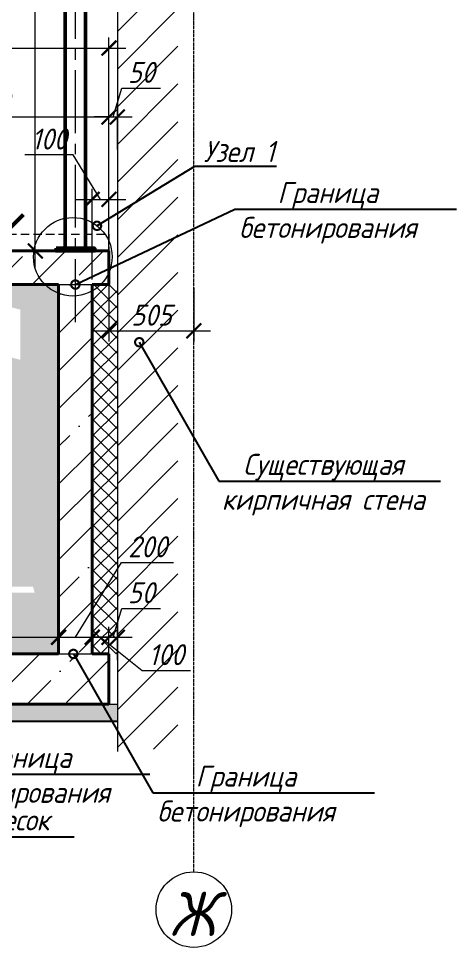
# Model space of a CAD drawing. Header units: millimetres. Extents: x 504091 to 2165846, y 135022 to 442887.
# Drawn here: x 881389 to 883994, y 250699 to 256232 of the extents above; entities that cross this region are included whole.
import ezdxf
from ezdxf import colors
from ezdxf.entities.mleader import LeaderData, LeaderLine
from ezdxf.math import Vec2, Vec3

# ---------------------------------------------------------------- set-up
doc = ezdxf.new("R2010")
doc.units = ezdxf.units.MM
for name, pattern in [('( Dashed )', [0.75, 0.5, -0.25]), ('ADSK_Линия сетки', [25, 20, -2.5, 0, -2.5]), ('CENTER2', [1.125, 0.75, -0.125, 0.125, -0.125]), ('X-OLP-WSS.OCOG$0$Zig-a-zig-ah', [0]), ('осеваяX2', [4, 2.5, -0.5, 0.5, -0.5])]:
    doc.linetypes.add(name, pattern=pattern)
doc.layers.get('Defpoints').update_dxf_attribs({"color": 255})
for name, color, linetype in [('PS_Выноски', 7, 'Continuous'), ('SGRAND', 7, 'Continuous'), ('металл', 124, 'Continuous')]:
    doc.layers.add(name, color=color, linetype=linetype)
for name, color, linetype, lineweight in [('Лестницы', 7, 'Continuous', 18), ('Монолит тонкий', 204, 'Continuous', 9), ('Оси', 165, 'осеваяX2', 13), ('Размер', 7, 'Continuous', 13), ('размеры', 7, 'Continuous', 9), ('Размеры КР', 164, 'Continuous', 9)]:
    doc.layers.add(name, color=color, linetype=linetype, lineweight=lineweight)
doc.styles.add('GOST 2.304_new', font='isocpeur.ttf', dxfattribs={"width": 0.9, "oblique": 15})
doc.linetypes.add('zem', pattern='A,1.9,[130,ltypeshp.shx,S=2.4,R=135,X=0.5,Y=-1.8],2,[130,ltypeshp.shx,S=2.4,R=135,X=0.5,Y=-1.8],2,[130,ltypeshp.shx,S=2.4,R=135,X=0.5,Y=-1.8],3.8', length=9.7)
doc.dimstyles.new('SPDS 1_50', dxfattribs={"dimscale": 50, "dimtxt": 2.5, "dimasz": 1.77, "dimexe": 1.25, "dimexo": 0.625, "dimtad": 1, "dimdec": 0, "dimrnd": 0.001, "dimzin": 9, "dimtxsty": 'GOST 2.304_new', "dimblk": 'ARCHTICK', "dimcen": 2.5, "dimdle": 2, "dimclrt": 256, "dimadec": 0, "dimazin": 2, "dimtfac": 0.75, "dimtdec": 0, "dimtmove": 1, "dimatfit": 3, "dimfxl": 0, "dimtolj": 1, "dimlwd": 9, "dimlwe": 9, "dimarcsym": 0})

# ---------------------------------------------------------------- blocks, each defined once
blk = doc.blocks.new('_ArchTick')
at = {"color": 0, "linetype": 'ByBlock', "const_width": 0.15}
blk.add_lwpolyline([(-0.5, -0.5), (0.5, 0.5)], dxfattribs=at)
blk = doc.blocks.new('*D1187')
at = {"layer": 'Defpoints', "color": 0, "lineweight": 20, "transparency": 16777216}
for p in [(881626.6, 252546.5), (880646.6, 252447.3), (881626.6, 252447.3)]:
    blk.add_point(p, dxfattribs=at)
at = {"layer": 'Размеры КР', "color": 0, "lineweight": 9, "transparency": 16777216}
for p, q in [((880646.6, 252478.5), (880646.6, 252609)), ((881626.6, 252478.5), (881626.6, 252609)), ((880546.6, 252546.5), (881726.6, 252546.5))]:
    blk.add_line(p, q, dxfattribs=at)
at = {"layer": 'Размеры КР', "color": 0, "lineweight": 9, "transparency": 16777216, "xscale": 88.5, "yscale": 88.5, "zscale": 88.5, "rotation": 180}
blk.add_blockref('_ArchTick', (880646.6, 252546.5), dxfattribs=at)
at = {"layer": 'Размеры КР', "color": 0, "lineweight": 9, "transparency": 16777216, "xscale": 88.5, "yscale": 88.5, "zscale": 88.5}
blk.add_blockref('_ArchTick', (881626.6, 252546.5), dxfattribs=at)
at = {"layer": 'Размеры КР', "lineweight": 20, "transparency": 16777216, "insert": (881136.6, 252640.3), "char_height": 125, "attachment_point": 5, "style": 'GOST 2.304_new'}
blk.add_mtext('\\A1;980', dxfattribs=at)
blk = doc.blocks.new('*D1188')
at = {"layer": 'Defpoints', "color": 0, "lineweight": 20, "transparency": 16777216}
for p in [(881826.6, 252546.5), (881626.6, 252447.3), (881826.6, 252447.3)]:
    blk.add_point(p, dxfattribs=at)
at = {"layer": 'Размеры КР', "color": 0, "lineweight": 9, "transparency": 16777216}
for p, q in [((881726.6, 252546.5), (882001.5, 252991.5)), ((882001.5, 252991.5), (882311.2, 252991.5)), ((881626.6, 252478.5), (881626.6, 252609)), ((881826.6, 252478.5), (881826.6, 252609)), ((881526.6, 252546.5), (881926.6, 252546.5))]:
    blk.add_line(p, q, dxfattribs=at)
at = {"layer": 'Размеры КР', "color": 0, "lineweight": 9, "transparency": 16777216, "xscale": 88.5, "yscale": 88.5, "zscale": 88.5, "rotation": 180}
blk.add_blockref('_ArchTick', (881626.6, 252546.5), dxfattribs=at)
at = {"layer": 'Размеры КР', "color": 0, "lineweight": 9, "transparency": 16777216, "xscale": 88.5, "yscale": 88.5, "zscale": 88.5}
blk.add_blockref('_ArchTick', (881826.6, 252546.5), dxfattribs=at)
at = {"layer": 'Размеры КР', "lineweight": 20, "transparency": 16777216, "insert": (882156.4, 253085.2), "char_height": 125, "attachment_point": 5, "style": 'GOST 2.304_new'}
blk.add_mtext('\\A1;200', dxfattribs=at)
blk = doc.blocks.new('*D1189')
at = {"layer": 'Defpoints', "color": 0, "lineweight": 20, "transparency": 16777216}
for p in [(881926.6, 252546.5), (881826.6, 252447.3), (881926.6, 252447.3)]:
    blk.add_point(p, dxfattribs=at)
at = {"layer": 'Размеры КР', "color": 0, "lineweight": 9, "transparency": 16777216}
for p, q in [((881826.6, 252478.5), (881826.6, 252609)), ((881926.6, 252478.5), (881926.6, 252609)), ((881726.6, 252546.5), (882026.6, 252546.5)), ((881876.6, 252546.5), (882124, 252349)), ((882124, 252349), (882411.3, 252349))]:
    blk.add_line(p, q, dxfattribs=at)
at = {"layer": 'Размеры КР', "color": 0, "lineweight": 9, "transparency": 16777216, "xscale": 88.5, "yscale": 88.5, "zscale": 88.5, "rotation": 180}
blk.add_blockref('_ArchTick', (881826.6, 252546.5), dxfattribs=at)
at = {"layer": 'Размеры КР', "color": 0, "lineweight": 9, "transparency": 16777216, "xscale": 88.5, "yscale": 88.5, "zscale": 88.5}
blk.add_blockref('_ArchTick', (881926.6, 252546.5), dxfattribs=at)
at = {"layer": 'Размеры КР', "lineweight": 20, "transparency": 16777216, "insert": (882267.6, 252442.8), "char_height": 125, "attachment_point": 5, "style": 'GOST 2.304_new'}
blk.add_mtext('\\A1;100', dxfattribs=at)
blk = doc.blocks.new('_DotSmall')
at = {"color": 0, "linetype": 'ByBlock', "lineweight": 35, "const_width": 0.5}
blk.add_lwpolyline([(-0.0625, 0, 1), (0.0625, 0, 1)], format="xyb", close=True, dxfattribs=at)
blk = doc.blocks.new('*D1196')
at = {"layer": 'Defpoints', "color": 0, "lineweight": 20, "transparency": 16777216}
for p in [(881976.6, 252546.5), (881926.6, 252379.4), (881976.6, 252379.4)]:
    blk.add_point(p, dxfattribs=at)
at = {"layer": 'Размеры КР', "color": 0, "lineweight": 9, "transparency": 16777216}
for p, q in [((881951.6, 252546.5), (882003.1, 252718.4)), ((882003.1, 252718.4), (882234.1, 252718.4)), ((881926.6, 252410.7), (881926.6, 252609)), ((881976.6, 252410.7), (881976.6, 252609)), ((881926.6, 252546.5), (881838.1, 252546.5)), ((881926.6, 252546.5), (881976.6, 252546.5)), ((881926.6, 252546.5), (881976.6, 252546.5)), ((881976.6, 252546.5), (882065.1, 252546.5))]:
    blk.add_line(p, q, dxfattribs=at)
at = {"layer": 'Размеры КР', "color": 0, "lineweight": 9, "transparency": 16777216, "xscale": 88.5, "yscale": 88.5, "zscale": 88.5}
blk.add_blockref('_ArchTick', (881926.6, 252546.5), dxfattribs=at)
at = {"layer": 'Размеры КР', "color": 0, "lineweight": 9, "transparency": 16777216, "xscale": 88.5, "yscale": 88.5, "zscale": 88.5, "rotation": 180}
blk.add_blockref('_ArchTick', (881976.6, 252546.5), dxfattribs=at)
at = {"layer": 'Размеры КР', "lineweight": 20, "transparency": 16777216, "insert": (882118.6, 252812.1), "char_height": 125, "attachment_point": 5, "style": 'GOST 2.304_new'}
blk.add_mtext('\\A1;50', dxfattribs=at)
blk = doc.blocks.new('*D1201')
at = {"layer": 'Defpoints', "color": 0, "lineweight": 20, "transparency": 16777216}
for p in [(881926.6, 255154.7), (881826.6, 254647.3), (881926.6, 254647.3)]:
    blk.add_point(p, dxfattribs=at)
at = {"layer": 'Размеры КР', "color": 0, "lineweight": 9, "transparency": 16777216}
for p, q in [((881713.7, 255420.3), (881426.5, 255420.3)), ((881876.6, 255154.7), (881713.7, 255420.3)), ((881826.6, 254678.5), (881826.6, 255217.2)), ((881926.6, 254678.5), (881926.6, 255217.2)), ((881726.6, 255154.7), (882026.6, 255154.7))]:
    blk.add_line(p, q, dxfattribs=at)
at = {"layer": 'Размеры КР', "color": 0, "lineweight": 9, "transparency": 16777216, "xscale": 88.5, "yscale": 88.5, "zscale": 88.5, "rotation": 180}
blk.add_blockref('_ArchTick', (881826.6, 255154.7), dxfattribs=at)
at = {"layer": 'Размеры КР', "color": 0, "lineweight": 9, "transparency": 16777216, "xscale": 88.5, "yscale": 88.5, "zscale": 88.5}
blk.add_blockref('_ArchTick', (881926.6, 255154.7), dxfattribs=at)
at = {"layer": 'Размеры КР', "lineweight": 20, "transparency": 16777216, "insert": (881570.1, 255514.1), "char_height": 125, "attachment_point": 5, "style": 'GOST 2.304_new'}
blk.add_mtext('\\A1;100', dxfattribs=at)
blk = doc.blocks.new('*D1202')
at = {"layer": 'Defpoints', "color": 0, "lineweight": 20, "transparency": 16777216}
for p in [(881926.6, 255645.6), (880446.6, 254847.3), (881926.6, 254847.3)]:
    blk.add_point(p, dxfattribs=at)
at = {"layer": 'Размеры КР', "color": 0, "lineweight": 9, "transparency": 16777216}
for p, q in [((880446.6, 254878.5), (880446.6, 255708.1)), ((881926.6, 254878.5), (881926.6, 255708.1)), ((880346.6, 255645.6), (882026.6, 255645.6))]:
    blk.add_line(p, q, dxfattribs=at)
at = {"layer": 'Размеры КР', "color": 0, "lineweight": 9, "transparency": 16777216, "xscale": 88.5, "yscale": 88.5, "zscale": 88.5, "rotation": 180}
blk.add_blockref('_ArchTick', (880446.6, 255645.6), dxfattribs=at)
at = {"layer": 'Размеры КР', "color": 0, "lineweight": 9, "transparency": 16777216, "xscale": 88.5, "yscale": 88.5, "zscale": 88.5}
blk.add_blockref('_ArchTick', (881926.6, 255645.6), dxfattribs=at)
at = {"layer": 'Размеры КР', "lineweight": 20, "transparency": 16777216, "insert": (881186.6, 255739.3), "char_height": 125, "attachment_point": 5, "style": 'GOST 2.304_new'}
blk.add_mtext('\\A1;1480', dxfattribs=at)
blk = doc.blocks.new('*D1203')
at = {"layer": 'Defpoints', "color": 0, "lineweight": 20, "transparency": 16777216}
for p in [(881976.6, 255645.6), (881976.6, 255420.3), (881926.6, 254847.3)]:
    blk.add_point(p, dxfattribs=at)
at = {"layer": 'Размеры КР', "color": 0, "lineweight": 9, "transparency": 16777216}
for p, q in [((881951.6, 255645.6), (882003.1, 255817.4)), ((882003.1, 255817.4), (882234.1, 255817.4)), ((881926.6, 254878.5), (881926.6, 255708.1)), ((881976.6, 255451.6), (881976.6, 255708.1)), ((881926.6, 255645.6), (881838.1, 255645.6)), ((881926.6, 255645.6), (881976.6, 255645.6)), ((881926.6, 255645.6), (881976.6, 255645.6)), ((881976.6, 255645.6), (882065.1, 255645.6))]:
    blk.add_line(p, q, dxfattribs=at)
at = {"layer": 'Размеры КР', "color": 0, "lineweight": 9, "transparency": 16777216, "xscale": 88.5, "yscale": 88.5, "zscale": 88.5}
blk.add_blockref('_ArchTick', (881926.6, 255645.6), dxfattribs=at)
at = {"layer": 'Размеры КР', "color": 0, "lineweight": 9, "transparency": 16777216, "xscale": 88.5, "yscale": 88.5, "zscale": 88.5, "rotation": 180}
blk.add_blockref('_ArchTick', (881976.6, 255645.6), dxfattribs=at)
at = {"layer": 'Размеры КР', "lineweight": 20, "transparency": 16777216, "insert": (882118.6, 255911.2), "char_height": 125, "attachment_point": 5, "style": 'GOST 2.304_new'}
blk.add_mtext('\\A1;50', dxfattribs=at)
blk = doc.blocks.new('*D1205')
at = {"layer": 'Defpoints', "color": 0, "lineweight": 20, "transparency": 16777216}
for p in [(881926.6, 256055.7), (881926.6, 254847.3), (878946.6, 254167.3)]:
    blk.add_point(p, dxfattribs=at)
at = {"layer": 'Размеры КР', "color": 0, "lineweight": 9, "transparency": 16777216}
for p, q in [((878946.6, 254198.5), (878946.6, 256118.2)), ((881926.6, 254878.5), (881926.6, 256118.2)), ((878846.6, 256055.7), (882026.6, 256055.7))]:
    blk.add_line(p, q, dxfattribs=at)
at = {"layer": 'Размеры КР', "color": 0, "lineweight": 9, "transparency": 16777216, "xscale": 88.5, "yscale": 88.5, "zscale": 88.5, "rotation": 180}
blk.add_blockref('_ArchTick', (878946.6, 256055.7), dxfattribs=at)
at = {"layer": 'Размеры КР', "color": 0, "lineweight": 9, "transparency": 16777216, "xscale": 88.5, "yscale": 88.5, "zscale": 88.5}
blk.add_blockref('_ArchTick', (881926.6, 256055.7), dxfattribs=at)
at = {"layer": 'Размеры КР', "lineweight": 20, "transparency": 16777216, "insert": (880256.5, 256149.5), "char_height": 125, "attachment_point": 5, "style": 'GOST 2.304_new'}
blk.add_mtext('\\A1;2980', dxfattribs=at)
blk = doc.blocks.new('*D1209')
at = {"layer": 'Defpoints', "color": 0, "lineweight": 20, "transparency": 16777216}
for p in [(881926.6, 254685.5), (882431.6, 254659.9), (882431.6, 254371.5)]:
    blk.add_point(p, dxfattribs=at)
at = {"layer": 'Размеры КР', "color": 0, "lineweight": 9, "transparency": 16777216}
for p, q in [((881926.6, 254654.2), (881926.6, 254309)), ((882431.6, 254628.6), (882431.6, 254309)), ((881826.6, 254371.5), (882531.6, 254371.5))]:
    blk.add_line(p, q, dxfattribs=at)
at = {"layer": 'Размеры КР', "color": 0, "lineweight": 9, "transparency": 16777216, "xscale": 88.5, "yscale": 88.5, "zscale": 88.5, "rotation": 180}
blk.add_blockref('_ArchTick', (881926.6, 254371.5), dxfattribs=at)
at = {"layer": 'Размеры КР', "color": 0, "lineweight": 9, "transparency": 16777216, "xscale": 88.5, "yscale": 88.5, "zscale": 88.5}
blk.add_blockref('_ArchTick', (882431.6, 254371.5), dxfattribs=at)
at = {"layer": 'Размеры КР', "lineweight": 20, "transparency": 16777216, "insert": (882179.1, 254465.2), "char_height": 125, "attachment_point": 5, "style": 'GOST 2.304_new'}
blk.add_mtext('\\A1;505', dxfattribs=at)
blk = doc.blocks.new('*D1409')
at = {"layer": 'Defpoints', "color": 0, "lineweight": 20, "transparency": 16777216}
for p in [(881363.3, 258041.9), (881488.2, 258041.9), (880913.6, 254847.3)]:
    blk.add_point(p, dxfattribs=at)
at = {"layer": 'Размеры КР', "color": 0, "lineweight": 9, "transparency": 16777216}
for p, q in [((881488.2, 254747.3), (881488.2, 258141.9)), ((881394.5, 258041.9), (881550.7, 258041.9)), ((880944.8, 254847.3), (881550.7, 254847.3))]:
    blk.add_line(p, q, dxfattribs=at)
at = {"layer": 'Размеры КР', "color": 0, "lineweight": 9, "transparency": 16777216, "xscale": 88.5, "yscale": 88.5, "zscale": 88.5}
for p, rotation in [((881488.2, 258041.9), 90), ((881488.2, 254847.3), 270)]:
    blk.add_blockref('_ArchTick', p, dxfattribs=dict(at, rotation=rotation))
at = {"layer": 'Размеры КР', "lineweight": 20, "transparency": 16777216, "insert": (881394.5, 256444.6), "char_height": 125, "attachment_point": 5, "rotation": 90, "style": 'GOST 2.304_new'}
blk.add_mtext('\\A1;3195', dxfattribs=at)

msp = doc.modelspace()

# ---------------------------------------------------------------- hatches: boundary and pattern name
at = {"layer": 'SGRAND', "lineweight": 13}
h = msp.add_hatch(dxfattribs=at)
h.set_pattern_fill('ANSI31', color=256, scale=50)
h.set_pattern_definition([(45, (-755.24, -10306.22), (-112.253202, 112.253202), [])])
h.paths.add_polyline_path([(881976.5767, 258692.3298), (882336.6627, 258692.3298), (882336.6627, 251880.3662), (881976.5767, 251880.3662)])
at = {"layer": 'SGRAND', "lineweight": 20}
h = msp.add_hatch(dxfattribs=at)
h.set_pattern_fill('ANSI35', color=256, scale=50)
edge = h.paths.add_edge_path()
edge.add_line((880446.5612, 254543.6613), (880446.5612, 252457.2759))
edge.add_line((880446.5612, 252457.2759), (880646.5612, 252457.2759))
edge.add_line((880646.5612, 252457.2759), (880646.5612, 254647.2759))
edge.add_line((880646.5612, 254647.2759), (881626.5612, 254647.2759))
edge.add_line((881626.5612, 254647.2759), (881626.5612, 252457.2759))
edge.add_line((881626.5612, 252457.2759), (881706.3481, 252457.2759))
edge.add_arc((881711.8449, 252460.2503), 6.25, 70.3028287, 208.4181574, ccw=False)
edge.add_arc((881711.8449, 252460.2503), 6.25, -28.4181574, 70.3028287, ccw=False)
edge.add_line((881717.3418, 252457.2759), (881826.5612, 252457.2759))
edge.add_line((881826.5612, 252457.2759), (881826.5612, 254647.2759))
edge.add_line((881826.5612, 254647.2759), (881926.5767, 254647.2759))
edge.add_line((881926.5767, 254647.2759), (881926.5767, 254847.2759))
edge.add_line((881926.5767, 254847.2759), (880446.5767, 254847.2759))
edge.add_line((880446.5767, 254847.2759), (880446.5767, 254767.2759))
edge.add_line((880446.5767, 254767.2759), (880146.5767, 254767.2759))
edge.add_line((880146.5767, 254767.2759), (880146.5767, 254617.2759))
edge.add_line((880146.5767, 254617.2759), (879846.5767, 254617.2759))
edge.add_line((879846.5767, 254617.2759), (879846.5767, 254467.2759))
edge.add_line((879846.5767, 254467.2759), (879546.5767, 254467.2759))
edge.add_line((879546.5767, 254467.2759), (879546.5767, 254317.2759))
edge.add_line((879546.5767, 254317.2759), (879246.5767, 254317.2759))
edge.add_line((879246.5767, 254317.2759), (879246.5767, 254167.2759))
edge.add_line((879246.5767, 254167.2759), (878946.5612, 254167.2759))
edge.add_line((878946.5612, 254167.2759), (878946.5612, 252457.2759))
edge.add_line((878946.5612, 252457.2759), (879146.5612, 252457.2759))
edge.add_line((879146.5612, 252457.2759), (879146.5612, 253893.6613))
edge.add_line((879146.5612, 253893.6613), (880446.5612, 254543.6613))
edge = h.paths.add_edge_path()
edge.add_arc((881711.8449, 252460.2503), 6.25, 208.4181574, 250.3028287, ccw=False)
edge.add_line((881706.3481, 252457.2759), (881626.5612, 252447.2759))
edge.add_line((881626.5612, 252447.2759), (880646.5612, 252447.2759))
edge.add_line((880646.5612, 252447.2759), (880446.5612, 252447.2759))
edge.add_line((880446.5612, 252447.2759), (879146.5612, 252447.2759))
edge.add_line((879146.5612, 252447.2759), (878946.5612, 252447.2759))
edge.add_line((878946.5612, 252447.2759), (878646.5612, 252447.2759))
edge.add_line((878646.5612, 252447.2759), (878646.5612, 252147.2759))
edge.add_line((878646.5612, 252147.2759), (881603.3813, 252147.2759))
edge.add_line((881603.3813, 252147.2759), (881709.7384, 252454.366))
edge = h.paths.add_edge_path()
edge.add_line((881926.5767, 252447.2759), (881826.5612, 252447.2759))
edge.add_line((881826.5612, 252447.2759), (881717.3418, 252457.2759))
edge.add_arc((881711.8449, 252460.2503), 6.25, 250.3028287, 331.5818426, ccw=False)
edge.add_line((881709.7384, 252454.366), (881603.3813, 252157.2759))
edge.add_line((881603.3813, 252157.2759), (881926.5767, 252157.2759))
edge.add_line((881926.5767, 252157.2759), (881926.5767, 252447.2759))
at = {"layer": 'SGRAND', "lineweight": 9}
h = msp.add_hatch(dxfattribs=at)
h.set_pattern_fill('AR-SAND', color=256)
h.set_pattern_definition([(37.5, (-755.236, -10306.223), (-1.6000313, 48.9413237), [0, -38.608, 0, -43.18, 0, -41.275]), (7.5, (-755.236, -10306.223), (44.9523283, 71.68251), [0, -20.828, 0, -34.798, 0, -13.335]), (327.5, (-786.478, -10306.223), (79.099237, 0.1437185), [0, -12.7, 0, -45.72, 0, -59.69]), (317.5, (-786.48, -10306.22), (76.355645, 22.2929323), [0, -6.35, 0, -29.972, 0, -34.29])])
h.paths.add_polyline_path([(880356.5612, 254498.6613), (879146.5612, 253893.6613), (879146.5612, 252457.2759), (880446.5612, 252457.2759), (880446.5612, 254498.6613)])
h.paths.add_polyline_path([(881626.5612, 254647.2759), (880646.5612, 254647.2759), (880646.5612, 252457.2759), (881626.5612, 252457.2759)])
h.paths.add_polyline_path([(879580.8288, 252507.5721), (879935.8288, 252507.5721), (880015.643, 252805.4424), (879660.643, 252805.4424)], flags=16)
h.paths.add_polyline_path([(879505.5301, 252953.6112), (879505.5301, 253319.8612), (879207.6598, 253399.6754), (879207.6598, 253033.4254)], flags=16)
h.paths.add_polyline_path([(879642.615, 253877.6279), (879776.2201, 253610.4178), (880078.3374, 253672.2415), (879944.7323, 253939.4517)], flags=16)
h.paths.add_polyline_path([(880724.2475, 252844.0623), (881022.9975, 252844.0623), (881102.8117, 253141.9327), (880804.0617, 253141.9327)], flags=16)
h.paths.add_polyline_path([(880948.9538, 252507.5721), (881247.7038, 252507.5721), (881327.518, 252805.4424), (881028.768, 252805.4424)], flags=16)
h.paths.add_polyline_path([(881185.6994, 252812.7875), (881484.4494, 252812.7875), (881473.9574, 252848.8601), (881175.2074, 252848.8601)], flags=16)
h.paths.add_polyline_path([(881135.8132, 253336.5435), (881135.8132, 253691.5435), (880837.9428, 253771.3576), (880837.9428, 253416.3576)], flags=16)
h.paths.add_polyline_path([(881399.7241, 254198.688), (881399.7241, 254497.438), (881101.8538, 254577.2522), (881101.8538, 254278.5022)], flags=16)
at = {"layer": 'SGRAND', "lineweight": 20}
h = msp.add_hatch(dxfattribs=at)
h.set_pattern_fill('ANSI37', color=256, scale=20)
h.set_pattern_definition([(45, (-11028.31, 9892.134), (-44.9012806, 44.9012806), []), (135, (-11028.31, 9892.134), (-44.9012806, -44.9012806), [])])
h.paths.add_polyline_path([(881976.5612, 254647.2759), (881826.5612, 254647.2759), (881826.5612, 252447.2759), (881976.5612, 252447.2759)])
h = msp.add_hatch(dxfattribs=at)
h.set_pattern_fill('AR-CONC', color=256, scale=0.5)
h.set_pattern_definition([(50, (-755.236, -10316.22), (91.0923345, -7.969543), [9.525, -104.775]), (355, (-755.24, -10316.22), (-17.621711, 95.528423), [7.62, -83.820292]), (100.451445, (-747.645, -10316.89), (73.4706235, 87.558876), [8.095004, -89.045122]), (46.1842, (-755.24, -10290.82), (135.53952, -21.021164), [14.2875, -157.1625]), (96.635558, (-743.94, -10292.58), (118.702067, 123.713062), [12.142512, -133.567804]), (351.184151, (-755.24, -10290.82), (118.702067, 123.713062), [11.429984, -125.729866]), (21, (-742.536, -10297.17), (75.8071956, -51.132599), [9.525, -104.775]), (326, (-742.54, -10297.17), (30.901014, 92.093983), [7.62, -83.82]), (71.451445, (-736.22, -10301.43), (106.70821, 40.9613844), [8.095004, -89.044969]), (37.5, (-755.236, -10316.223), (1.5443016, 42.2775194), [0, -82.804, 0, -85.09, 0, -84.1375]), (7.5, (-755.236, -10316.223), (33.4098313, 50.0902874), [0, -48.514, 0, -80.899, 0, -32.0675]), (327.5, (-783.557, -10316.223), (67.7952976, -2.864372), [0, -31.75, 0, -99.06, 0, -131.445]), (317.5, (-796.257, -10316.223), (74.0645907, 12.7132455), [0, -41.275, 0, -65.786, 0, -93.345])])
h.paths.add_polyline_path([(881976.5767, 252147.2759), (881926.5767, 252147.2759), (878646.5612, 252147.2759), (878546.5612, 252147.2759), (878546.5612, 252047.2759), (881976.5767, 252047.2759)])

# ---------------------------------------------------------------- linework, layer by layer
at = {"layer": 'PS_Выноски', "lineweight": 13, "ltscale": 50}
msp.add_line((881976.5767, 258670.3298), (881976.5767, 251865.3842), dxfattribs=at)
at = {"layer": 'PS_Выноски', "linetype": 'zem', "ltscale": 30}
msp.add_line((878348.1865, 252047.2759), (881976.5767, 252047.2759), dxfattribs=at)
at = {"layer": 'Лестницы', "color": 5, "linetype": '( Dashed )', "lineweight": 9, "ltscale": 100}
for p, q in [((881670.5612, 254863.2759), (881670.5612, 257635.2759)), ((881782.5612, 254863.2759), (881782.5612, 257635.2759))]:
    msp.add_line(p, q, dxfattribs=at)
msp.add_lwpolyline([(879226.5767, 254197.2759), (879226.5767, 254347.2759), (879526.5767, 254347.2759), (879526.5767, 254497.2759), (879826.5767, 254497.2759), (879826.5767, 254647.2759), (880126.5767, 254647.2759), (880126.5767, 254797.2759), (880426.5767, 254797.2759), (880426.5767, 254947.2759), (881926.5767, 254947.2759), (881926.5767, 254847.2759)], dxfattribs=at)
at = {"layer": 'металл', "lineweight": 50, "ltscale": 500}
for p, q in [((881666.5612, 254863.2759), (881666.5612, 257635.2759)), ((881786.5612, 254863.2759), (881786.5612, 257635.2759))]:
    msp.add_line(p, q, dxfattribs=at)
msp.add_lwpolyline([(881611.5612, 254863.2759), (881841.5612, 254863.2759), (881841.5612, 254847.2759), (881611.5612, 254847.2759)], close=True, dxfattribs=at)
at = {"layer": 'Монолит тонкий', "lineweight": 40, "ltscale": 100}
for p, q in [((880446.5767, 254847.2759), (881926.5767, 254847.2759)), ((881926.5767, 254647.2759), (881926.5767, 254847.2759)), ((880646.5612, 254647.2759), (881626.5612, 254647.2759)), ((881626.5612, 254647.2759), (881626.5612, 252447.2759)), ((881826.5612, 254647.2759), (881826.5612, 252447.2759)), ((881826.5612, 254647.2759), (881926.5767, 254647.2759)), ((881826.5612, 254647.2759), (881926.5767, 254647.2759)), ((880646.5612, 252447.2759), (881626.5612, 252447.2759)), ((881826.5612, 252447.2759), (881926.5767, 252447.2759)), ((881926.5767, 252447.2759), (881926.5767, 252147.2759)), ((878646.5612, 252147.2759), (881926.5767, 252147.2759))]:
    msp.add_line(p, q, dxfattribs=at)
at = {"layer": 'Оси', "linetype": 'CENTER2', "ltscale": 500}
msp.add_line((881726.5612, 254423.7552), (881726.5612, 257891.125), dxfattribs=at)
at = {"layer": 'Оси', "linetype": 'ADSK_Линия сетки'}
msp.add_line((882431.5767, 251150.2371), (882431.5767, 256386.0222), dxfattribs=at)
at = {"layer": 'размеры', "linetype": 'X-OLP-WSS.OCOG$0$Zig-a-zig-ah', "ltscale": 0.1}
for p, q in [((881826.5612, 254646.2759), (881626.5612, 254646.2759)), ((881826.5612, 252446.2759), (881626.5612, 252446.2759))]:
    msp.add_line(p, q, dxfattribs=at)
at = {"layer": 'размеры', "ltscale": 50, "const_width": 24}
msp.add_lwpolyline([(881417.561, 255064.2464), (881317.561, 254964.2464), (881217.561, 255064.2464)], dxfattribs=at)
at = {"layer": 'Размеры КР', "lineweight": 20}
msp.add_line((881926.5767, 252147.2759), (881976.5767, 252147.2759), dxfattribs=at)
for centre, radius in [((881711.4109, 254812.7982), 233.9262), ((882431.5767, 250924.2371), 225)]:
    msp.add_circle(centre, radius, dxfattribs=at)

# ---------------------------------------------------------------- texts
at = {"layer": 'Оси', "insert": (882424.3666, 250898.6612), "char_height": 262.5, "width": 245.7, "attachment_point": 5, "line_spacing_factor": 1.022766, "style": 'GOST 2.304_new'}
msp.add_mtext('\\pt67.49925,135.00112,202.50037,269.99962,337.49887,405.00075,472.5,539.99925,607.50112,675.00037,742.49962,809.99887,877.50075,945,1012.49925,1080.00113,1147.50038,1214.99963,1282.49887,1350.00075,1417.5,1484.99925,1552.50112,1620.00037,1687.49962,1754.99887,1822.50075,1890,1957.49925,2025.00112,2092.50037,2159.99962;Ж', dxfattribs=at)

# ---------------------------------------------------------------- dimensions: what is measured, and where the dimension line sits
at = {"layer": 'Размеры КР', "lineweight": 20}
dim = msp.add_linear_dim(base=(881488.2245, 258041.9091), p1=(880913.5946, 254847.2759), p2=(881363.2911, 258041.9091), angle=90, dimstyle='SPDS 1_50', dxfattribs=at)
dim.commit()
dim.dimension.update_dxf_attribs({"geometry": '*D1409', "text_midpoint": (881394.4745, 256444.5925)})
for base, p1, p2, picture, middle in [((881926.5767, 256055.7377), (878946.5612, 254167.2759), (881926.5767, 254847.2759), '*D1205', (880256.5432, 256055.7377)), ((881926.5767, 255154.7236), (881826.5612, 254647.2759), (881926.5767, 254647.2759), '*D1201', (881682.487, 255420.3486)), ((881826.5612, 252546.5073), (881626.5612, 252447.2759), (881826.5612, 252447.2759), '*D1188', (882032.7517, 252991.4556)), ((881926.5767, 252546.5073), (881826.5612, 252447.2759), (881926.5767, 252447.2759), '*D1189', (882155.2747, 252349.0336))]:
    dim = msp.add_linear_dim(base=base, p1=p1, p2=p2, dimstyle='SPDS 1_50', dxfattribs=at)
    dim.commit()
    dim.dimension.update_dxf_attribs({"geometry": picture, "text_midpoint": middle, "dimtype": 160})
for base, p1, p2, picture, middle in [((881976.5767, 255645.5593), (881926.5767, 254847.2759), (881976.5767, 255420.3486), '*D1203', (882034.3892, 255911.1843)), ((881926.5767, 255645.5593), (880446.5767, 254847.2759), (881926.5767, 254847.2759), '*D1202', (881186.5767, 255739.3093)), ((882431.5767, 254371.4976), (881926.5767, 254685.4892), (882431.5767, 254659.8573), '*D1209', (882179.0767, 254465.2476)), ((881976.5767, 252546.5073), (881926.5767, 252379.4393), (881976.5767, 252379.4393), '*D1196', (882034.3892, 252812.1323)), ((881626.5612, 252546.5073), (880646.5612, 252447.2759), (881626.5612, 252447.2759), '*D1187', (881136.5612, 252640.2573))]:
    dim = msp.add_linear_dim(base=base, p1=p1, p2=p2, dimstyle='SPDS 1_50', dxfattribs=at)
    dim.commit()
    dim.dimension.update_dxf_attribs({"geometry": picture, "text_midpoint": middle})

# ---------------------------------------------------------------- leaders
at = {"layer": 'Размер', "ltscale": 20}
ml = msp.add_multileader_mtext('Standard', dxfattribs=at)
ml.set_content('\\A1;Узел 1', color=256, style='GOST 2.304_new')
ml.set_leader_properties()
ml.set_arrow_properties(name='DOTSMALL')
ml.build(insert=Vec2(0, 0))
ml.multileader.update_dxf_attribs({"text_left_attachment_type": 6, "text_right_attachment_type": 6, "dogleg_length": 1, "arrow_head_size": 100})
ctx = ml.context
ctx.base_point, ctx.char_height, ctx.arrow_head_size, ctx.landing_gap_size, ctx.plane_origin = Vec3(882456.8727, 255352.4747), 125, 100, 0, Vec3(861872.0337, 401848.7914)
ctx.left_attachment, ctx.right_attachment, ctx.text_align_type = 6, 6, 1
notes = []
notes.append((ctx, [(1, (1, 1, 0), (882436.8727, 255352.4747), (1, 0), 20, [(0, [(881855.0863, 254997.4028)], 0, [])])]))
ctx.mtext.insert, ctx.mtext.rotation, ctx.mtext.width, ctx.mtext.alignment, ctx.mtext.flow_direction = Vec3(882701.3039, 255502.4747), 6.283185307, 1286.674802, 2, 5
ml = msp.add_multileader_mtext('Standard', dxfattribs=at)
ml.set_content('\\A1;Граница бетонирования', color=256, style='GOST 2.304_new')
ml.set_leader_properties()
ml.set_arrow_properties(name='DOTSMALL')
ml.build(insert=Vec2(0, 0))
ml.multileader.update_dxf_attribs({"text_left_attachment_type": 6, "text_right_attachment_type": 6, "dogleg_length": 1, "arrow_head_size": 100})
ctx = ml.context
ctx.base_point, ctx.char_height, ctx.arrow_head_size, ctx.landing_gap_size, ctx.plane_origin = Vec3(882694.7615, 255095.8821), 125, 100, 0, Vec3(862776.3448, 401329.133)
ctx.left_attachment, ctx.right_attachment, ctx.text_align_type = 6, 6, 1
notes.append((ctx, [(1, (1, 1, 0), (882674.7615, 255095.8821), (1, 0), 20, [(0, [(881726.5612, 254647.2759)], 0, [])])]))
ctx.mtext.insert, ctx.mtext.rotation, ctx.mtext.width, ctx.mtext.alignment, ctx.mtext.flow_direction = Vec3(883229.0084, 255258.3821), 6.283185307, 1286.674802, 2, 5
ml = msp.add_multileader_mtext('Standard', dxfattribs=at)
ml.set_content('\\A1;Существующая кирпичная стена', color=256, style='GOST 2.304_new')
ml.set_leader_properties()
ml.set_arrow_properties(name='DOTSMALL')
ml.build(insert=Vec2(0, 0))
ml.multileader.update_dxf_attribs({"text_left_attachment_type": 6, "text_right_attachment_type": 6, "dogleg_length": 1, "arrow_head_size": 100})
ctx = ml.context
ctx.base_point, ctx.char_height, ctx.arrow_head_size, ctx.landing_gap_size, ctx.plane_origin = Vec3(882600.0396, 253476.4493), 125, 100, 0, Vec3(862681.6228, 399709.7002)
ctx.left_attachment, ctx.right_attachment, ctx.text_align_type = 6, 6, 1
notes.append((ctx, [(1, (1, 1, 0), (882580.0396, 253476.4493), (1, 0), 20, [(0, [(882106.9752, 254303.9844)], 0, [])])]))
ctx.mtext.insert, ctx.mtext.rotation, ctx.mtext.width, ctx.mtext.alignment, ctx.mtext.flow_direction = Vec3(883202.3874, 253638.9493), 6.283185307, 1286.674802, 2, 5
ml = msp.add_multileader_mtext('Standard', dxfattribs=at)
ml.set_content('\\A1;Уплотненный песок\\PКуп=0,95', color=256, style='GOST 2.304_new')
ml.set_leader_properties()
ml.set_arrow_properties(name='DOTSMALL')
ml.build(insert=Vec2(0, 0))
ml.multileader.update_dxf_attribs({"text_left_attachment_type": 6, "text_right_attachment_type": 6, "dogleg_length": 1, "arrow_head_size": 100})
ctx = ml.context
ctx.base_point, ctx.char_height, ctx.arrow_head_size, ctx.landing_gap_size, ctx.plane_origin = Vec3(880200.4147, 251358.6926), 125, 100, 0, Vec3(862911.8135, 399386.207)
ctx.left_attachment, ctx.right_attachment, ctx.text_align_type = 6, 6, 1
notes.append((ctx, [(1, (1, 1, 0), (880180.4147, 251358.6926), (1, 0), 20, [(0, [(880010.7098, 252867.5119)], 0, [])])]))
ctx.mtext.insert, ctx.mtext.rotation, ctx.mtext.width, ctx.mtext.alignment, ctx.mtext.flow_direction = Vec3(880886.5365, 251521.1926), 6.283185307, 1664.96034, 2, 5
ml = msp.add_multileader_mtext('Standard', dxfattribs=at)
ml.set_content('\\A1;Граница бетонирования', color=256, style='GOST 2.304_new')
ml.set_leader_properties()
ml.set_arrow_properties(name='DOTSMALL')
ml.build(insert=Vec2(0, 0))
ml.multileader.update_dxf_attribs({"text_left_attachment_type": 6, "text_right_attachment_type": 6, "dogleg_length": 1, "arrow_head_size": 100})
ctx = ml.context
ctx.base_point, ctx.char_height, ctx.arrow_head_size, ctx.landing_gap_size, ctx.plane_origin = Vec3(880869.4553, 251731.3027), 125, 100, 0, Vec3(860951.0386, 397974.5535)
ctx.left_attachment, ctx.right_attachment, ctx.text_align_type = 6, 6, 1
notes.append((ctx, [(1, (1, 1, 0), (880849.4553, 251731.3027), (1, 0), 20, [(0, [(880523.847, 252447.2759)], 0, [])])]))
ctx.mtext.insert, ctx.mtext.rotation, ctx.mtext.width, ctx.mtext.alignment, ctx.mtext.flow_direction = Vec3(881403.7022, 251893.8027), 6.283185307, 1286.674802, 2, 5
ml = msp.add_multileader_mtext('Standard', dxfattribs=at)
ml.set_content('\\A1;Граница бетонирования', color=256, style='GOST 2.304_new')
ml.set_leader_properties()
ml.set_arrow_properties(name='DOTSMALL')
ml.build(insert=Vec2(0, 0))
ml.multileader.update_dxf_attribs({"text_left_attachment_type": 6, "text_right_attachment_type": 6, "dogleg_length": 1, "arrow_head_size": 100})
ctx = ml.context
ctx.base_point, ctx.char_height, ctx.arrow_head_size, ctx.landing_gap_size, ctx.plane_origin = Vec3(882207.613, 251619.7407), 125, 100, 0, Vec3(862289.1962, 397862.9916)
ctx.left_attachment, ctx.right_attachment, ctx.text_align_type = 6, 6, 1
notes.append((ctx, [(1, (1, 1, 0), (882187.613, 251619.7407), (1, 0), 20, [(0, [(881714.5486, 252447.2759)], 0, [])])]))
ctx.mtext.insert, ctx.mtext.rotation, ctx.mtext.width, ctx.mtext.alignment, ctx.mtext.flow_direction = Vec3(882741.8598, 251782.2407), 6.283185307, 1286.674802, 2, 5
for ctx, leaders in notes:
    for number, flags, end, landing, length, lines in leaders:
        leader = LeaderData()
        leader.index, (leader.has_last_leader_line, leader.has_dogleg_vector, leader.attachment_direction) = number, flags
        leader.last_leader_point, leader.dogleg_vector, leader.dogleg_length = Vec3(end), Vec3(landing), length
        for number, points, colour, breaks in lines:
            line = LeaderLine()
            line.index, line.vertices, line.color, line.breaks = number, Vec3.list(points), colors.encode_raw_color(colour), breaks
            leader.lines.append(line)
        ctx.leaders.append(leader)

doc.saveas('drawing.dxf')
